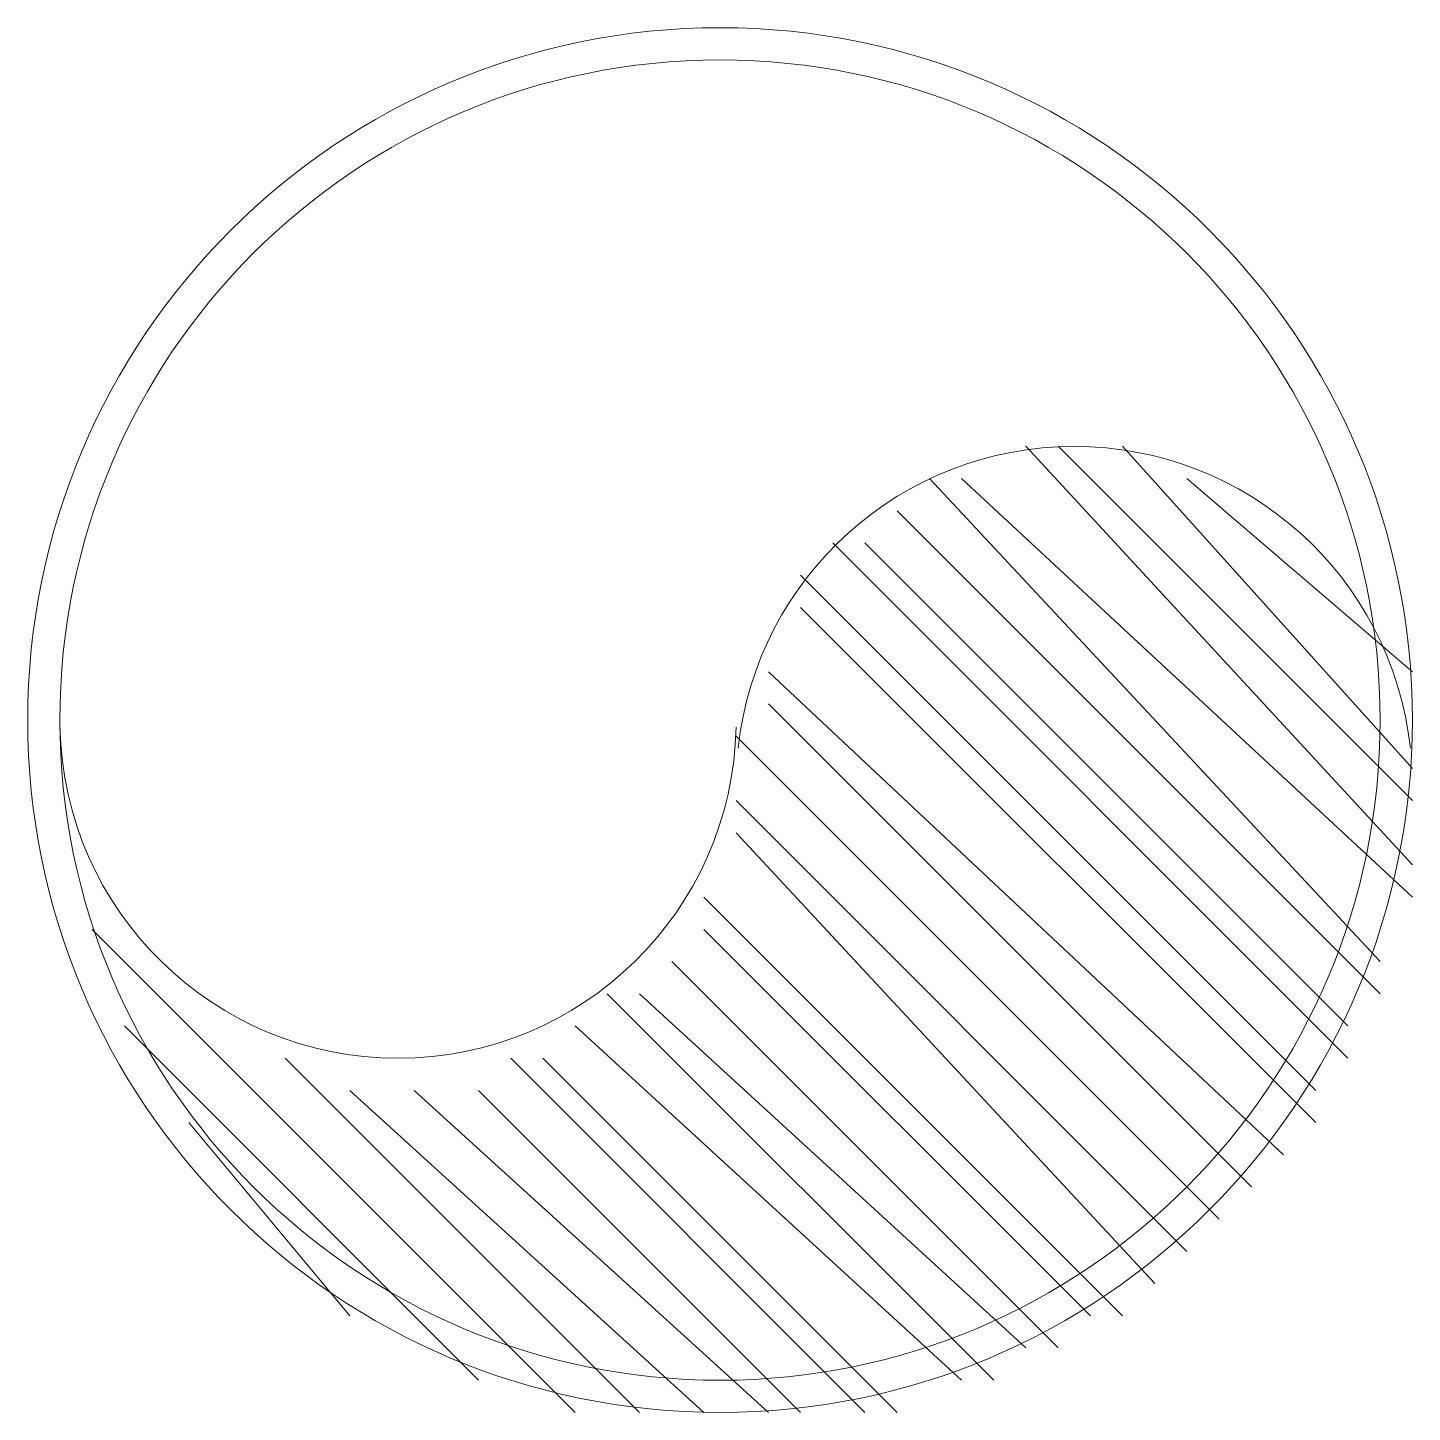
# Model space of a CAD drawing. Header units: feet. Extents: x 32.3 to 42.6, y 8.2 to 18.6.
import ezdxf

# ---------------------------------------------------------------- set-up
doc = ezdxf.new("R2010")
doc.units = ezdxf.units.FT
doc.header["$MEASUREMENT"] = 0
doc.layers.add('RainPipeDownTake', color=7, linetype='Continuous')

# ---------------------------------------------------------------- blocks, each defined once
blk = doc.blocks.new('RPDT')
at = {"lineweight": 0}
for p, q in [((37.34, -51.1), (84.52, -102.21)), ((84.52, -102.21), (37.34, -51.1)), ((41.28, -51.1), (84.52, -94.34)), ((84.52, -94.34), (41.28, -51.1)), ((49.14, -51.1), (84.52, -90.41)), ((84.52, -90.41), (49.14, -51.1)), ((25.55, -55.03), (80.58, -114)), ((80.58, -114), (25.55, -55.03)), ((29.48, -55.03), (84.52, -106.14)), ((84.52, -106.14), (29.48, -55.03)), ((57, -55.03), (84.52, -78.62)), ((84.52, -78.62), (57, -55.03)), ((21.62, -58.96), (80.58, -117.93)), ((80.58, -117.93), (21.62, -58.96)), ((13.76, -62.9), (76.65, -125.79)), ((76.65, -125.79), (13.76, -62.9)), ((17.69, -62.9), (76.65, -121.86)), ((76.65, -121.86), (17.69, -62.9)), ((9.83, -66.83), (72.72, -129.72)), ((72.72, -129.72), (9.83, -66.83)), ((9.83, -70.76), (72.72, -133.65)), ((72.72, -133.65), (9.83, -70.76)), ((5.9, -78.62), (68.79, -137.58)), ((68.79, -137.58), (5.9, -78.62)), ((5.9, -82.55), (64.86, -141.52)), ((64.86, -141.52), (5.9, -82.55)), ((1.97, -86.48), (60.93, -145.45)), ((60.93, -145.45), (1.97, -86.48)), ((-80.59, -94.34), (-80.59, -94.34)), ((-80.59, -94.34), (-80.59, -94.34)), ((1.97, -94.34), (57, -149.38)), ((57, -149.38), (1.97, -94.34)), ((1.97, -98.27), (53.07, -153.31)), ((53.07, -153.31), (1.97, -98.27)), ((-76.65, -102.21), (-76.65, -102.21)), ((-76.65, -102.21), (-76.65, -102.21)), ((-1.97, -106.14), (49.14, -157.24)), ((49.14, -157.24), (-1.97, -106.14)), ((-76.65, -110.07), (-17.69, -169.03)), ((-17.69, -169.03), (-76.65, -110.07)), ((-1.97, -110.07), (45.21, -157.24)), ((45.21, -157.24), (-1.97, -110.07)), ((-5.9, -114), (41.28, -161.17)), ((41.28, -161.17), (-5.9, -114)), ((-13.76, -117.93), (33.41, -165.1)), ((33.41, -165.1), (-13.76, -117.93)), ((-9.83, -117.93), (37.34, -161.17)), ((37.34, -161.17), (-9.83, -117.93)), ((-72.72, -121.86), (-29.48, -165.1)), ((-29.48, -165.1), (-72.72, -121.86)), ((-17.69, -121.86), (29.48, -165.1)), ((29.48, -165.1), (-17.69, -121.86)), ((-53.07, -125.79), (-9.83, -169.03)), ((-9.83, -169.03), (-53.07, -125.79)), ((-25.55, -125.79), (17.69, -169.03)), ((17.69, -169.03), (-25.55, -125.79)), ((-21.62, -125.79), (21.62, -169.03)), ((21.62, -169.03), (-21.62, -125.79)), ((-45.21, -129.72), (-1.97, -169.03)), ((-1.97, -169.03), (-45.21, -129.72)), ((-37.34, -129.72), (5.9, -169.03)), ((5.9, -169.03), (-37.34, -129.72)), ((-29.48, -129.72), (9.83, -169.03)), ((9.83, -169.03), (-29.48, -129.72)), ((-64.86, -133.65), (-45.21, -157.24)), ((-45.21, -157.24), (-64.86, -133.65))]:
    blk.add_line(p, q, dxfattribs=at)
at = {"color": 6, "lineweight": 0}
for radius in [84.52, 80.59]:
    blk.add_circle((0, -84.52), radius, dxfattribs=at)
for centre, radius, start, end in [((43.24, -92.38), 41.27, 6.1794, 173.8256), ((-39.31, -84.52), 41.28, 181.1754, 358.8246), ((-39.31, -84.52), 41.28, 181.1754, 358.8246)]:
    blk.add_arc(centre, radius, start, end, dxfattribs=at)

msp = doc.modelspace()

# ---------------------------------------------------------------- block references
at = {"layer": 'RainPipeDownTake', "xscale": 0.0614839794560102, "yscale": 0.0614839794560102, "zscale": 0.0614839794560102}
msp.add_blockref('RPDT', (37.451, 18.61), dxfattribs=at)

doc.saveas('drawing.dxf')
